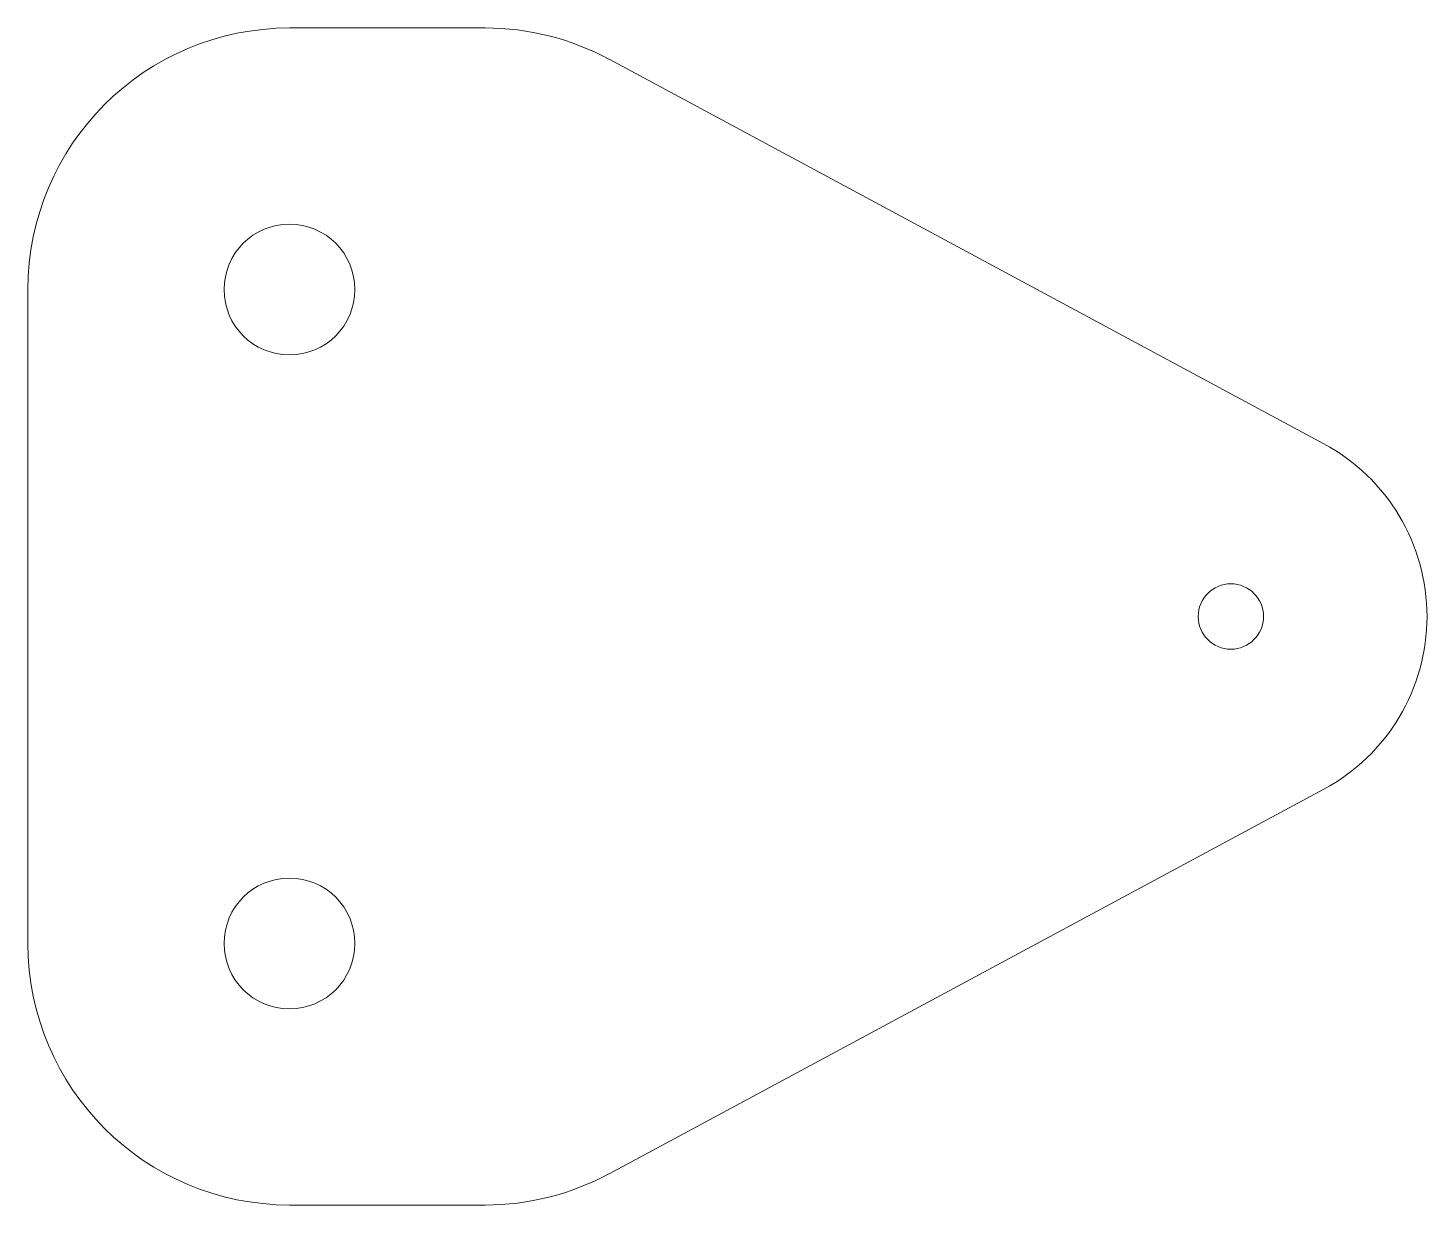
# Model space of a CAD drawing. Header units: millimetres. Extents: x -20.9 to 32.6, y 253.9 to 298.9.
import ezdxf

# ---------------------------------------------------------------- set-up
doc = ezdxf.new("R2010")
doc.units = ezdxf.units.MM

msp = doc.modelspace()

# ---------------------------------------------------------------- linework, layer by layer
at = {"color": 7, "linetype": 'Continuous', "lineweight": 15}
for p, q in [((-3.433, 298.9), (-10.915, 298.9)), ((28.638, 283.005), (1.304, 297.707)), ((-20.915, 288.9), (-20.915, 263.9)), ((1.304, 255.093), (28.638, 269.795)), ((-10.915, 253.9), (-3.433, 253.9))]:
    msp.add_line(p, q, dxfattribs=at)
for centre, radius in [((-10.915, 288.9), 2.5), ((25.085, 276.4), 1.25), ((-10.915, 263.9), 2.5)]:
    msp.add_circle(centre, radius, dxfattribs=at)
for centre, radius, start, end in [((-10.915, 288.9), 10, 90, 180), ((-3.433, 288.9), 10, 61.7266, 90), ((25.085, 276.4), 7.5, 298.2734, 61.7266), ((-10.915, 263.9), 10, 180, 270), ((-3.433, 263.9), 10, 270, 298.2734)]:
    msp.add_arc(centre, radius, start, end, dxfattribs=at)

doc.saveas('drawing.dxf')
